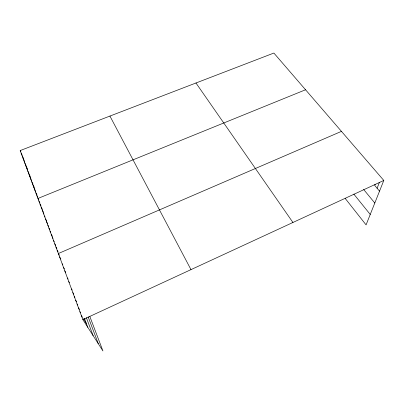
<?xml version="1.0" encoding="UTF-8"?>
<svg xmlns="http://www.w3.org/2000/svg" width="404" height="404" viewBox="0 0 404 404"><rect width="100%" height="100%" fill="white"/><g stroke="black" fill="none" stroke-linecap="round" stroke-linejoin="round"><path stroke-width="0.61" d="M375.134 184.274L374.7 185.406L379.538 191.132M377.109 188.259L379.305 182.613M89.855 316.549L102.934 350.95L82.86 319.635L20.2 150.561L273.872 53.05L383.8 180.447L366.08 224.882L345.203 198.43M82.86 319.635L383.8 180.447M341.451 131.371L58.358 253.525L59.287 255.116M305.555 89.769L37.946 198.45L38.86 200.106M363.701 189.542L374.801 203.01M353.848 194.117L370.236 214.458M195.965 82.997L292.925 222.478M81.391 315.675L82.371 317.216M83.355 318.761L86.305 323.392M79.936 311.747L80.593 312.787M84.214 318.514L84.875 319.559M78.492 307.858L79.487 309.439M77.063 304.005L77.73 305.071M75.649 300.187L76.588 301.697M74.245 296.4L74.876 297.42M72.856 292.647L73.806 294.193M71.483 288.936L72.114 289.971M68.761 281.598L69.402 282.659M67.423 277.982L68.064 279.048M64.776 270.842L65.685 272.372M63.468 267.317L64.382 268.862M62.176 263.822L62.787 264.862M59.62 256.929L60.852 259.035M57.146 250.248L58.075 251.854M55.939 247.001L56.873 248.612M54.747 243.779L55.681 245.4M53.56 240.582L54.187 241.673M52.389 237.411L52.98 238.446M51.222 234.269L52.409 236.35M50.066 231.149L50.662 232.199M48.919 228.058L49.813 229.639M46.657 221.947L47.551 223.543M47.783 224.988L48.677 226.578M45.536 218.928L46.738 221.069M44.425 215.933L45.026 217.009M42.233 210.009L43.44 212.186M43.324 212.958L43.925 214.039M41.147 207.085L42.359 209.267M40.072 204.187L40.981 205.828M39.006 201.303L39.915 202.954M36.895 195.612L37.759 197.192M34.82 190.006L35.688 191.597M35.855 192.799L37.006 194.91M32.775 184.487L34.224 187.158M33.795 187.239L34.951 189.365M30.76 179.053L31.628 180.664M31.764 181.76L32.921 183.901M29.765 176.361L30.926 178.523M27.795 171.049L28.962 173.22M28.775 173.695L30.229 176.402M25.851 165.812L27.315 168.544M26.821 168.423L27.694 170.054M23.942 160.651L24.821 162.302M24.891 163.221L26.063 165.418M22.058 155.57L23.23 157.782M22.998 158.1L24.169 160.307M109.928 116.069L190.986 269.625M20.2 150.561L20.786 151.672M21.124 153.055L22.008 154.717M88.178 316.968L98.283 343.693M86.38 317.68L93.132 335.663M84.466 318.473L87.749 327.26"/></g></svg>
